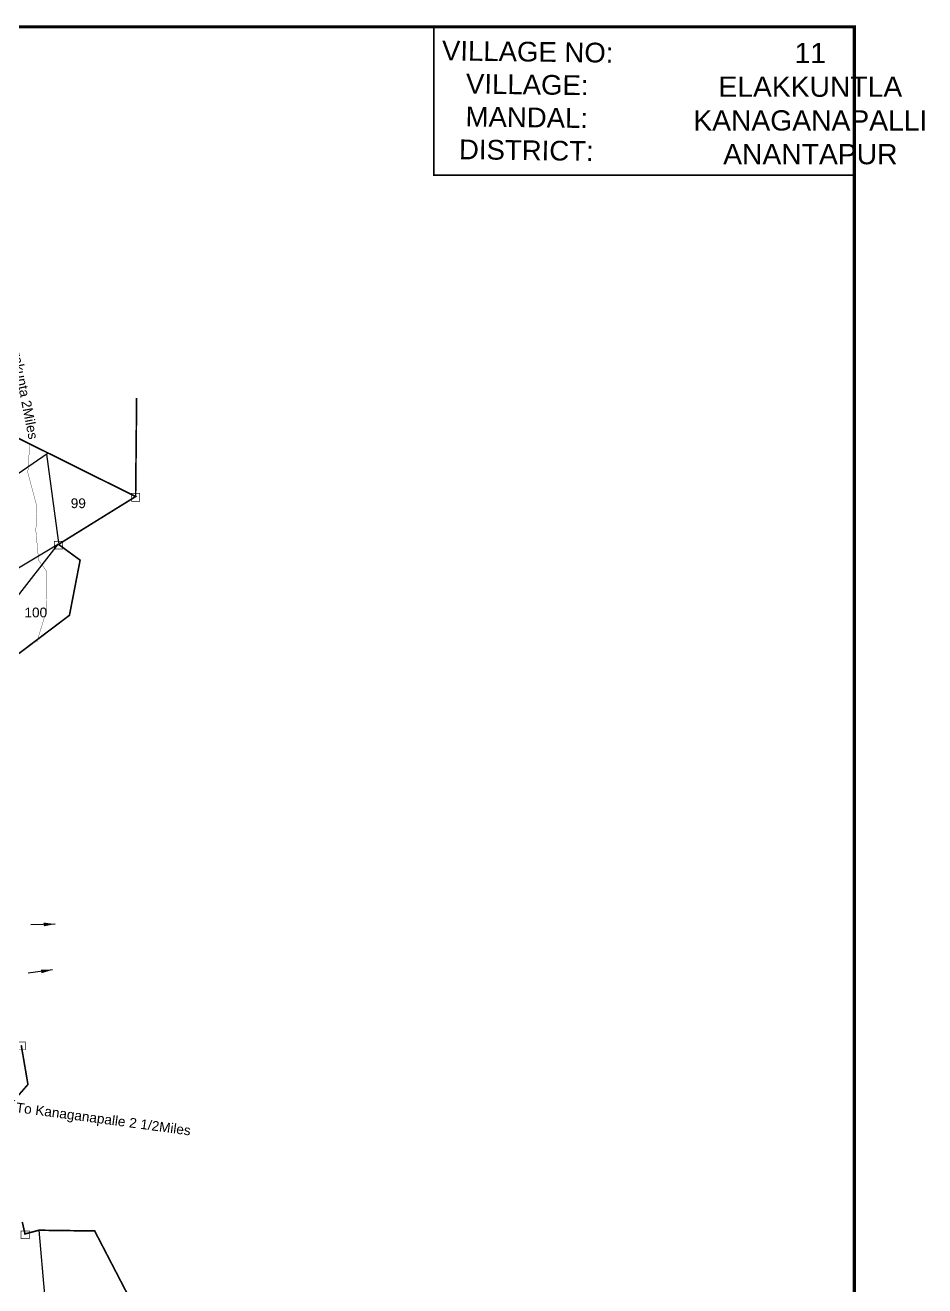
# Model space of a CAD drawing. Header units: feet. Extents: x 762661 to 770948, y 1592332 to 1602959.
# Drawn here: x 768177 to 770948, y 1598398 to 1602282 of the extents above; entities that cross this region are included whole.
import ezdxf
from ezdxf.enums import TextEntityAlignment as Align

# ---------------------------------------------------------------- set-up
doc = ezdxf.new("R2010")
doc.units = ezdxf.units.FT
doc.header["$LTSCALE"] = 15
doc.header["$MEASUREMENT"] = 0
doc.linetypes.add('ACAD_ISO02W100', pattern=[15, 12, -3])
doc.linetypes.add('HIDDEN2', pattern=[0.1875, 0.125, -0.0625])
for name, color, linetype in [('PAPER SIZE', 10, 'Continuous'), ('PLOT', 7, 'Continuous'), ('PLOT NO', 7, 'Continuous'), ('ROADS', 6, 'Continuous'), ('VILLAGE BOUNDRY', 5, 'HIDDEN2'), ('VILLAGE STONES', 240, 'Continuous')]:
    doc.layers.add(name, color=color, linetype=linetype)
doc.styles.add('CANAL', font='Cambria.ttf')
doc.styles.get("Standard").update_dxf_attribs({"font": 'arial.ttf'})
doc.dimstyles.new('CRDS', dxfattribs={"dimtxt": 20, "dimasz": 35, "dimexe": 0.18, "dimexo": 0.0625, "dimgap": 0.09, "dimtad": 0, "dimtih": 1, "dimtoh": 1, "dimdec": 0, "dimzin": 2, "dimdsep": 46, "dimtxsty": 'CANAL', "dimcen": 0.09, "dimclrt": 256, "dimadec": 0, "dimazin": 0, "dimtfac": 1, "dimtdec": 0, "dimtofl": 0, "dimtmove": 0, "dimatfit": 3, "dimfxl": 1, "dimtfill": 2, "dimtfillclr": 5, "dimtolj": 1, "dimtzin": 0, "dimarcsym": 0})

msp = doc.modelspace()

# ---------------------------------------------------------------- linework, layer by layer
at = {"layer": 'PAPER SIZE', "color": 5, "const_width": 10}
msp.add_lwpolyline([(770731.4, 1592336.5), (762666.1, 1592336.5), (762666.1, 1602277.4), (770731.4, 1602277.4)], close=True, dxfattribs=at)
at = {"layer": 'PLOT'}
for points in [[(767669.3, 1600649.3), (767711.7, 1600678.1), (767710.9, 1600704.3), (767860.5, 1600774), (768042.2, 1600823.8), (768247.3, 1600965.1)], [(768242.2, 1600960.2), (768279.8, 1600687)], [(767937.4, 1600795.2), (768014.7, 1600526.1), (768279.4, 1600684.6)], [(767103.5, 1600173.1), (767539.6, 1600191), (767801.1, 1600298.3), (767771.5, 1600380.3), (767996.9, 1600322.5), (768279.4, 1600684.6)], [(768219.1, 1598569.1), (768254.1, 1598170.3), (768131, 1598172.6), (768118.6, 1598296.1)]]:
    msp.add_lwpolyline(points, dxfattribs=at)
at = {"layer": 'PLOT NO', "color": 5, "const_width": 5}
msp.add_lwpolyline([(770731.4, 1602277.4), (769435.9, 1602277.4), (769435.9, 1601820.2), (770731.4, 1601820.2)], close=True, dxfattribs=at)
at = {"layer": 'ROADS', "linetype": 'HIDDEN2', "ltscale": 10, "const_width": 1}
msp.add_lwpolyline([(768212.8, 1600381.5), (768243.3, 1600481.2), (768242.3, 1600600.3), (768218.3, 1600633.5), (768209.9, 1600722.8), (768211.8, 1600803.1), (768185, 1600903.7), (768189.6, 1600972.5), (768191.4, 1600991.9)], dxfattribs=at)
at = {"layer": 'VILLAGE BOUNDRY', "linetype": 'ACAD_ISO02W100', "ltscale": 0.1, "const_width": 5}
for points in [[(767942.2, 1601115.8), (768517.1, 1600829.9), (768279.5, 1600682.6), (768346.1, 1600633.9), (768313.2, 1600464), (768075, 1600283.8)], [(767942.2, 1601115.8), (768517.1, 1600829.9), (768279.5, 1600682.6), (768346.1, 1600633.9), (768313.2, 1600464), (768075, 1600283.8)], [(768164.7, 1599139.3), (768185.4, 1599018.3), (768048.9, 1598861.8)], [(768164.7, 1599139.3), (768185.4, 1599018.3), (768048.9, 1598861.8)], [(768167.9, 1598594.6), (768176.3, 1598557.6), (768219.1, 1598569.1), (768391, 1598566.8), (768504.8, 1598347.5)], [(768167.9, 1598594.6), (768176.3, 1598557.6), (768219.1, 1598569.1), (768391, 1598566.8), (768504.8, 1598347.5)]]:
    msp.add_lwpolyline(points, dxfattribs=at)
at = {"layer": 'VILLAGE BOUNDRY', "linetype": 'ACAD_ISO02W100', "ltscale": 0.5, "const_width": 5}
msp.add_lwpolyline([(768517.1, 1600829.9), (768520.2, 1601133.3)], dxfattribs=at)
at = {"layer": 'VILLAGE STONES', "linetype": 'ACAD_ISO02W100', "const_width": 2}
for points in [[(768504.8, 1600839.4), (768530, 1600839.4), (768530, 1600815.5), (768504.8, 1600815.5)], [(768267.1, 1600692.1), (768292.3, 1600692.1), (768292.3, 1600668.2), (768267.1, 1600668.2)], [(768152.4, 1599148.8), (768177.6, 1599148.8), (768177.6, 1599125), (768152.4, 1599125)], [(768164, 1598567.1), (768189.2, 1598567.1), (768189.2, 1598543.2), (768164, 1598543.2)]]:
    msp.add_lwpolyline(points, close=True, dxfattribs=at)

# ---------------------------------------------------------------- texts
at = {"layer": 'PLOT NO', "linetype": 'ByBlock'}
for s, rotation, p in [('From Togarakunta 2Miles', 281.1115, (768096, 1601472.7)), ('To Kanaganapalle 2 1/2Miles', 352.3577, (768146.8, 1598933.2))]:
    msp.add_text(s, height=30, rotation=rotation, dxfattribs=at).set_placement(p)
at = {"layer": 'PLOT NO'}
for s, p in [('99', (768340.5, 1600809.3)), ('100', (768209.5, 1600472.7))]:
    msp.add_text(s, height=30, dxfattribs=at).set_placement(p, align=Align.MIDDLE_CENTER)
at = {"layer": 'PLOT NO', "insert": (769725.3, 1602231.3), "char_height": 60.746, "width": 521.422, "attachment_point": 2, "rotation": 359.2082}
msp.add_mtext('VILLAGE NO:\\PVILLAGE:\\PMANDAL:\\PDISTRICT:', dxfattribs=at)
at = {"layer": 'PLOT NO', "insert": (770595.5, 1602228), "char_height": 62.335, "width": 1191.736, "attachment_point": 2}
msp.add_mtext('11\\PELAKKUNTLA\\PKANAGANAPALLI\\PANANTAPUR ', dxfattribs=at)

# ---------------------------------------------------------------- leaders
at = {"layer": 'VILLAGE BOUNDRY', "linetype": 'ByBlock'}
for points in [[(768269.2, 1599512.4), (768194.2, 1599510.1)], [(768260.8, 1599371.3), (768186.5, 1599361.3)]]:
    msp.add_leader(points, dimstyle='CRDS', override={"dimgap": 0.09, "dimtad": 0}, dxfattribs=at)

doc.saveas('drawing.dxf')
